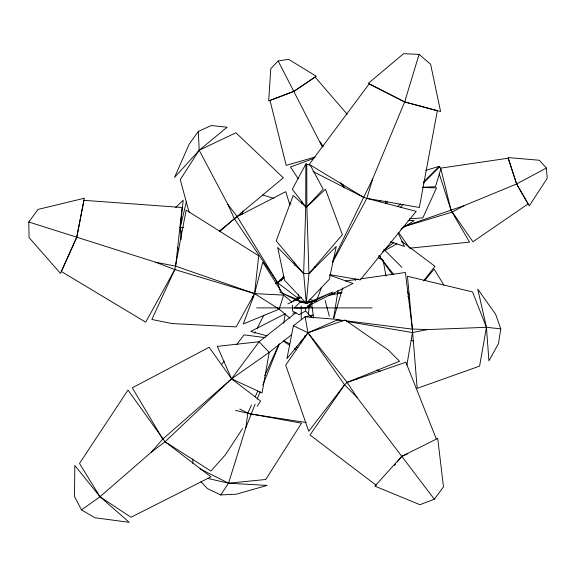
<?xml version="1.0" encoding="UTF-8"?>
<svg xmlns="http://www.w3.org/2000/svg" width="576" height="576" viewBox="0 0 576 576"><rect width="100%" height="100%" fill="white"/><g stroke="black" fill="none" stroke-linecap="round" stroke-linejoin="round"><path stroke-width="0.86" d="M303.66 273.593L305.755 206.856L305.849 163.973L310.37 165.305L323.158 189.202L306.857 206.856L308.959 273.593L306.31 303.379L300.276 301.975L279.806 292.039L306.31 303.379L312.343 301.975L332.813 292.039L306.31 303.379L284.63 280.354L277.661 247.435L303.66 273.593L306.31 303.379L329.27 279.389L336.24 246.463L308.959 273.593L303.66 273.593L276.214 240.876L293.184 195.444L305.755 206.856L306.857 206.856L325.426 189.23L342.396 234.662L308.959 273.593M385.553 203.616L385.56 200.93M308.506 314.554L309.082 305.964L311.983 303.941M386.734 203.918L386.964 201.29M181.102 239.616L180.288 227.318L183.211 200.153L175.687 207.54M289.901 318.139L279.18 309.146L254.563 293.609L175.651 266.148L182.074 207.504L83.887 200.318L76.766 237.211L60.502 273.434L29.059 237.564L28.8 221.998L37.987 209.419L84.355 198.238L76.766 237.211L61.322 271.462L145.692 322.186L174.809 269.554L186.17 210.082L258.703 255.794L254.563 293.609L243.281 323.957L279.18 309.146L283.63 295.106L262.764 262.202L254.563 293.609L236.146 326.902L171.972 323.554L151.884 319.486L174.809 269.554L254.563 293.609L283.63 295.106L291.672 301.853M355.356 280.505L355.565 278.726M200.873 481.716L207.382 488.578L220.73 494.935L228.55 483.199L245.822 427.766L247.846 413.064L251.532 404.906M333.742 317.462L338.004 290.477M500.81 328.846L498.449 343.692L488.93 360.821L486.432 327.312L477.756 289.094L495.662 314.345L500.81 328.846L486.432 327.312L427.349 329.594L412.351 329.04L407.462 276.264L472.536 291.931L486.432 327.312L479.592 366.12L417.182 388.346L412.351 329.04M283.716 323.244L285.286 313.747L250.747 331.423L267.178 335.88M240.696 214.884L240.998 213.134M406.872 365.134L412.438 332.561L412.402 329.126L405.389 272.477L360.562 278.878M298.476 294.595L297.864 298.102L291.197 302.119M301.687 203.299L302.026 201.55M293.386 325.721L286.956 358.69L307.98 332.762L338.486 319.478L305.122 316.822L293.386 325.721L307.98 332.762L347.148 382.406L357.041 397.404L434.333 499.234L419.962 504.713L374.875 486.144L401.782 456.343L437.717 438.444L443.477 486.864L434.333 499.234M181.67 234.151L180.288 227.318L186.43 201.456M242.093 214.394L242.964 210.974M333.713 318.362L342.734 287.899M332.683 262.202L366.833 198.36L372.658 178.942L404.662 101.945L419.069 54.382L403.596 53.683L368.417 83.268L404.662 101.945L437.342 110.729L419.35 207.482L366.833 198.36L363.636 197.33L313.02 171.504M321.444 287.489L316.224 301.795L307.584 306.079M245.822 427.766L251.258 414L301.536 423.18L265.738 479.491L228.55 483.199L207.878 478.447M235.577 410.378L251.179 414.036L255.154 404.114M257.148 399.161L260.129 391.716M262.778 385.106L279.353 343.771M255.211 396.749L257.796 391.039M264.794 375.53L278.798 344.527M332.64 261.108L372.658 178.942M254.678 333.317L255.442 331.805M256.896 328.918L263.916 315.029M281.023 281.167L283.651 275.962M305.849 163.973L292.32 189.259L305.755 206.856M379.822 201.722L380.786 200.246M242.51 428.666L225.396 454.81L210.917 471.053L165.053 441.756L127.973 390.103L79.51 463.457L100.001 496.735L129.226 522.317L94.867 517.745L81.482 509.918L74.506 496.462L74.801 465.451L100.001 496.735L130.997 517.255L210.974 476.834L165.053 441.756L151.409 452.095L100.001 496.735L81.482 509.918M257.184 406.26L260.611 401.033L231.566 378.842L209.146 347.256L132.314 387.814L162.742 439.092L151.409 452.095M310.896 316.613L312.97 315.043L305.122 316.822L307.98 332.762L344.585 384.818L308.736 431.251L285.703 365.112L307.98 332.762L345.125 320.011L388.224 349.97L399.528 361.238L347.148 382.406L344.585 384.818L310.039 434.988L376.38 485.402M198.331 131.436L189.209 144.094L174.528 177.437L199.195 150.25L227.124 127.195L211.219 125.539L198.331 131.436L199.195 150.25L227.88 204.437L234.346 218.722L277.632 282.73L280.462 291.233M221.501 364.644L224.186 361.102M236.513 344.794L244.015 334.872L265.154 337.594M423.569 280.937L434.959 266.321L401.63 241.322M356.839 379.274L357.948 377.87M394.531 465.458L395.647 464.054M397.318 461.952L401.782 456.343L407.556 453.902M424.584 280.642L434.131 269.143L443.916 285.127M400.241 207.518L403.286 204.271M278.158 60.977L270.792 68.587L268.668 100.951L293.904 91.354L316.289 76.262L288.619 59.342L278.158 60.977L322.322 146.952M423.497 183.017L439.704 166.73L439.265 166.291L425.642 170.417M423.612 181.879L439.265 166.291M283.939 276.458L277.632 282.73L275.234 283.802M165.053 441.756L231.566 378.842L269.244 352.375L291.578 334.764M397.836 206.366L400.428 203.933M219.521 231.79L234.317 218.7L283.342 177.797L235.894 132.768L199.195 150.25L180.252 179.683L189.187 212.458M162.742 439.092L231.566 378.842L259.085 341.755L296.078 312.588M219.319 231.034L237.19 216.641L285.746 191.664L289.994 205.387M283.918 277.855L277.632 282.73L275.918 283.248M383.724 249.977L393.898 242.575M400.939 229.205L414.216 220.565L408.11 220.55M296.791 299.938L301.241 297.259L297.864 298.102L277.632 282.73L237.19 216.641L227.88 204.437M382.5 251.719L397.037 243.821M403.085 226.987L452.052 212.148L464.191 205.61L516.607 183.982L546.401 168.034L539.302 160.258L508.162 157.572L516.607 183.982L528.091 203.911L472.925 241.783L451.015 210.118L439.265 173.894M287.834 303.919L301.183 297.295M292.666 313.474L295.027 312.307M313.812 158.378L290.462 167.033L298.159 178.654M405.482 225.864L464.191 205.61M347.148 382.406L405.878 362.239L436.27 438.862M315.238 156.996L286.186 165.355L270.007 100.397L293.904 91.354L315.065 77.04L347.155 114.192M427.349 329.594L412.438 332.561L346.774 321.458M328.306 295.423L341.302 293.026M345.614 281.009L358.805 279.13M331.481 293.71L335.002 293.256M337.637 292.918L342.036 292.349M409.464 218.866L422.849 217.85L436.536 187.848L422.611 187.488M220.73 494.935L236.203 494.215L267.12 485.417L228.55 483.199L200.016 468.835M422.568 187.258L435.456 186.746L440.798 169.106L439.704 166.73M305.446 301.975L300.276 301.975L294.264 308.038L306.338 308.038L312.343 301.975L307.174 301.975M256.637 307.901L372.146 307.901M180.288 227.318L183.838 227.563M280.051 279.569L281.729 279.684M337.01 319.651L344.11 320.544M345.881 320.767L412.402 329.126M251.179 414.036L306.108 422.518M337.018 319.81L343.224 320.861M329.832 274.63L360.223 279.907L416.189 211.356L366.833 198.36M28.8 221.998L155.822 262.289L175.651 266.148M251.258 414L247.846 413.064L239.839 409.046M252.209 296.525L253.901 296.993M262.735 194.976L273.852 198.41M289.246 203.162L290.959 203.695M390.413 241.718L404.496 246.449L398.095 233.021M329.695 275.213L353.045 283.478L316.224 301.795L309.881 299.311M155.822 262.289L174.809 269.554M378.569 256.118L380.189 256.759L379.051 255.427M376.927 370.03L380.225 371.362M283.406 340.769L289.786 343.786M296.172 346.802L297.763 347.558M411.242 340.207L413.64 341.345M378.324 257.854L383.126 260.201L385.97 276.012M309.082 305.964L312.228 307.67M363.636 197.33L309.269 164.369L369.058 83.988L404.662 101.945L440.597 111.535L430.61 64.26L419.069 54.382M314.129 266.616L315.662 267.545M283.241 341.086L289.944 345.449M294.408 348.35L296.647 349.805M384.098 249.53L401.94 267.372M344.585 384.818L357.041 397.404M305.942 311.378L311.918 317.628M379.534 256.313L393.682 274.522M407.282 292.032L409.457 294.833M177.264 247.428L178.855 249.509M379.454 256.392L392.386 274.586M407.902 296.424L409.457 298.606M398.801 232.747L409.666 248.184L469.541 242.129L452.052 212.148M319.86 141.43L323.215 146.412M340.798 182.57L343.346 187.322M342.605 183.982L344.542 187.978M304.898 335.599L305.482 337.27M325.152 300.564L329.35 316.238M294.185 262.087L295.042 265.529M451.015 210.118L440.719 168.127L508.118 158.22L516.607 183.982L529.272 205.862L547.2 178.337L546.401 168.034M311.695 303.912L313.618 318.031M192.773 458.978L192.852 463.457M306.763 163.973L306.857 206.856M309.809 304.546L309.809 306.317M305.633 307.613L305.633 310.968L299.095 314.741L292.565 310.968L292.565 305.1M301.241 306.101L301.241 319.601M301.241 340.884L301.241 342.842M269.244 352.375L262.037 392.962L231.566 378.842L217.289 346.363L259.085 341.755L269.244 352.375"/></g></svg>
